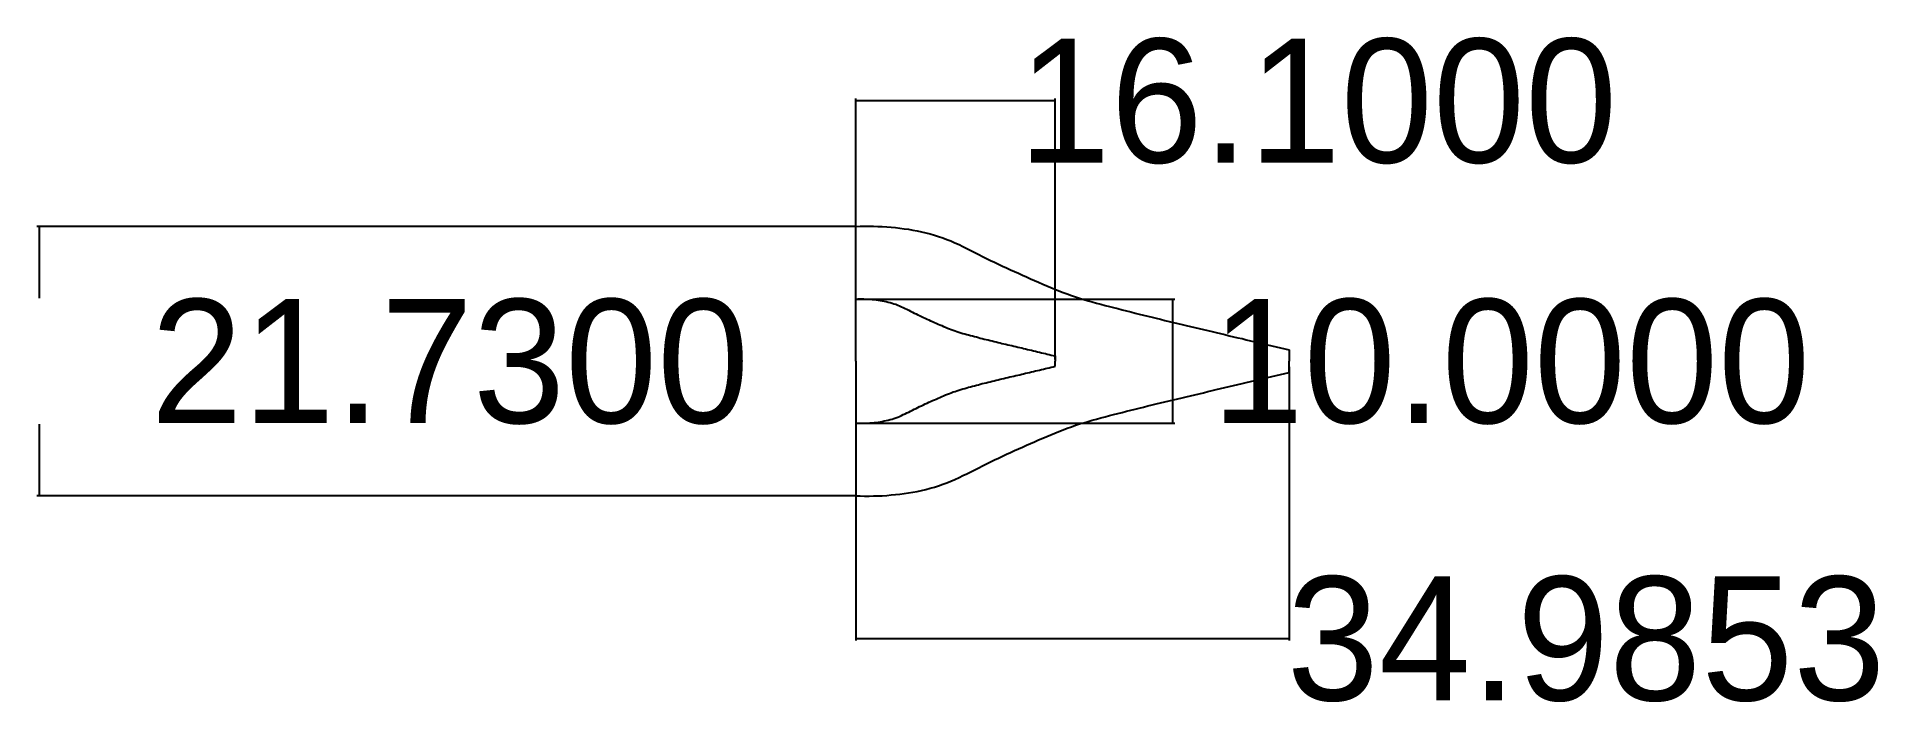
# Model space of a CAD drawing. Extents: x -66 to 83, y -28 to 26.
import ezdxf
from ezdxf.enums import TextEntityAlignment as Align

# ---------------------------------------------------------------- set-up
doc = ezdxf.new("R2010")
doc.units = 0
doc.layers.get('0').update_dxf_attribs({"linetype": 'CONTINUOUS'})
doc.layers.add('MEASURES', color=1, linetype='CONTINUOUS')

# ---------------------------------------------------------------- blocks, each defined once
blk = doc.blocks.new('*D1')
at = {"layer": 'MEASURES', "color": 0, "linetype": 'BYBLOCK'}
for p, q in [((0.06, 5), (25.76, 5)), ((25.58, 5), (25.58, -5)), ((0.06, -5), (25.76, -5))]:
    blk.add_line(p, q, dxfattribs=at)
for points in [[(25.58, 5), (25.61, 4.82), (25.55, 4.82)], [(25.58, -5), (25.55, -4.82), (25.61, -4.82)]]:
    blk.add_solid(points, dxfattribs=at)
at = {"layer": 'MEASURES', "color": 0, "linetype": 'CONTINUOUS'}
blk.add_text('10.0000', height=10, dxfattribs=at).set_placement((52.89, 0), align=Align.MIDDLE_CENTER)
blk = doc.blocks.new('*D2')
at = {"layer": 'MEASURES', "color": 0, "linetype": 'BYBLOCK'}
for p, q in [((-0.06, 10.87), (-66.13, 10.87)), ((-65.95, 10.87), (-65.95, 5.09)), ((-65.95, -5.09), (-65.95, -10.87)), ((-0.06, -10.87), (-66.13, -10.87))]:
    blk.add_line(p, q, dxfattribs=at)
for points in [[(-65.95, 10.87), (-65.92, 10.69), (-65.98, 10.69)], [(-65.95, -10.87), (-65.98, -10.69), (-65.92, -10.69)]]:
    blk.add_solid(points, dxfattribs=at)
at = {"layer": 'MEASURES', "color": 0, "linetype": 'CONTINUOUS'}
blk.add_text('21.7300', height=10, dxfattribs=at).set_placement((-32.77, 0), align=Align.MIDDLE_CENTER)
blk = doc.blocks.new('*D3')
at = {"layer": 'MEASURES', "color": 0, "linetype": 'BYBLOCK'}
for p, q in [((0, -1.07), (0, -22.55)), ((34.99, -0.46), (34.99, -22.55)), ((0, -22.37), (34.99, -22.37))]:
    blk.add_line(p, q, dxfattribs=at)
for points in [[(0, -22.37), (0.18, -22.34), (0.18, -22.4)], [(34.99, -22.37), (34.81, -22.4), (34.81, -22.34)]]:
    blk.add_solid(points, dxfattribs=at)
at = {"layer": 'MEASURES', "color": 0, "linetype": 'CONTINUOUS'}
blk.add_text('34.9853', height=10, dxfattribs=at).set_placement((58.96, -22.37), align=Align.MIDDLE_CENTER)
blk = doc.blocks.new('*D4')
at = {"layer": 'MEASURES', "color": 0, "linetype": 'BYBLOCK'}
for p, q in [((0, 0.06), (0, 21.19)), ((0, 21.01), (16.1, 21.01)), ((16.1, 0.14), (16.1, 21.19))]:
    blk.add_line(p, q, dxfattribs=at)
for points in [[(0, 21.01), (0.18, 21.04), (0.18, 20.98)], [(16.1, 21.01), (15.92, 20.98), (15.92, 21.04)]]:
    blk.add_solid(points, dxfattribs=at)
at = {"layer": 'MEASURES', "color": 0, "linetype": 'CONTINUOUS'}
blk.add_text('16.1000', height=10, dxfattribs=at).set_placement((37.3, 21.01), align=Align.MIDDLE_CENTER)

msp = doc.modelspace()

# ---------------------------------------------------------------- linework, layer by layer
for p, q in [((0, 10.87), (0.36, 10.88)), ((0, 0), (0, 10.87)), ((0.36, 10.88), (0.71, 10.89)), ((0.71, 10.89), (1.07, 10.89)), ((1.07, 10.89), (1.42, 10.88)), ((1.42, 10.88), (1.78, 10.87)), ((1.78, 10.87), (2.13, 10.86)), ((2.13, 10.86), (2.49, 10.83)), ((2.49, 10.83), (2.84, 10.8)), ((2.84, 10.8), (3.2, 10.77)), ((3.2, 10.77), (3.55, 10.73)), ((3.55, 10.73), (3.91, 10.68)), ((3.91, 10.68), (4.26, 10.63)), ((4.26, 10.63), (4.61, 10.57)), ((4.61, 10.57), (4.96, 10.51)), ((4.96, 10.51), (5.31, 10.43)), ((5.31, 10.43), (5.66, 10.35)), ((5.66, 10.35), (6, 10.26)), ((6, 10.26), (6.34, 10.17)), ((6.34, 10.17), (6.68, 10.06)), ((6.68, 10.06), (7.02, 9.94)), ((7.02, 9.94), (7.35, 9.82)), ((7.35, 9.82), (7.68, 9.69)), ((7.68, 9.69), (8, 9.54)), ((8, 9.54), (8.33, 9.4)), ((8.33, 9.4), (8.65, 9.24)), ((8.65, 9.24), (8.97, 9.09)), ((8.97, 9.09), (9.29, 8.93)), ((9.29, 8.93), (9.6, 8.76)), ((9.6, 8.76), (9.92, 8.6)), ((9.92, 8.6), (10.24, 8.44)), ((10.24, 8.44), (10.56, 8.28)), ((10.56, 8.28), (10.88, 8.12)), ((10.88, 8.12), (11.2, 7.97)), ((11.2, 7.97), (11.52, 7.82)), ((11.52, 7.82), (11.84, 7.66)), ((11.84, 7.66), (12.16, 7.52)), ((12.16, 7.52), (12.49, 7.37)), ((12.49, 7.37), (12.81, 7.22)), ((12.81, 7.22), (13.13, 7.08)), ((13.13, 7.08), (13.46, 6.93)), ((13.46, 6.93), (13.78, 6.79)), ((13.78, 6.79), (14.11, 6.64)), ((14.11, 6.64), (14.43, 6.5)), ((14.43, 6.5), (14.76, 6.36)), ((14.76, 6.36), (15.09, 6.21)), ((15.09, 6.21), (15.41, 6.07)), ((15.41, 6.07), (15.74, 5.94)), ((0, 5), (0.16, 5.01)), ((0, 0), (0, 5)), ((0.16, 5.01), (0.33, 5.01)), ((0.33, 5.01), (0.49, 5.01)), ((0.49, 5.01), (0.65, 5.01)), ((0.65, 5.01), (0.82, 5)), ((0.82, 5), (0.98, 5)), ((0.98, 5), (1.14, 4.99)), ((1.14, 4.99), (1.31, 4.97)), ((1.31, 4.97), (1.47, 4.96)), ((1.47, 4.96), (1.63, 4.94)), ((1.63, 4.94), (1.8, 4.92)), ((1.8, 4.92), (1.96, 4.89)), ((1.96, 4.89), (2.12, 4.86)), ((2.12, 4.86), (2.28, 4.83)), ((2.28, 4.83), (2.44, 4.8)), ((2.44, 4.8), (2.6, 4.76)), ((2.6, 4.76), (2.76, 4.72)), ((2.76, 4.72), (2.92, 4.68)), ((2.92, 4.68), (3.08, 4.63)), ((3.08, 4.63), (3.23, 4.58)), ((3.23, 4.58), (3.38, 4.52)), ((3.38, 4.52), (3.53, 4.46)), ((15.74, 5.94), (16.07, 5.8)), ((16.07, 5.8), (16.4, 5.67)), ((16.4, 5.67), (16.73, 5.54)), ((16.73, 5.54), (17.06, 5.42)), ((17.06, 5.42), (17.4, 5.3)), ((17.4, 5.3), (17.74, 5.18)), ((17.74, 5.18), (18.07, 5.07)), ((18.07, 5.07), (18.41, 4.97)), ((18.41, 4.97), (18.75, 4.87)), ((18.75, 4.87), (19.09, 4.77)), ((19.09, 4.77), (19.44, 4.68)), ((19.44, 4.68), (19.78, 4.58)), ((19.78, 4.58), (20.13, 4.49)), ((20.13, 4.49), (20.47, 4.4)), ((3.53, 4.46), (3.68, 4.39)), ((3.68, 4.39), (3.83, 4.32)), ((3.83, 4.32), (3.98, 4.25)), ((3.98, 4.25), (4.13, 4.18)), ((4.13, 4.18), (4.27, 4.11)), ((4.27, 4.11), (4.42, 4.03)), ((4.42, 4.03), (4.57, 3.96)), ((4.57, 3.96), (4.71, 3.88)), ((4.71, 3.88), (4.86, 3.81)), ((4.86, 3.81), (5.01, 3.74)), ((5.01, 3.74), (5.15, 3.67)), ((5.15, 3.67), (5.3, 3.6)), ((5.3, 3.6), (5.45, 3.53)), ((5.45, 3.53), (5.6, 3.46)), ((5.6, 3.46), (5.75, 3.39)), ((5.75, 3.39), (5.89, 3.32)), ((5.89, 3.32), (6.04, 3.26)), ((6.04, 3.26), (6.19, 3.19)), ((6.19, 3.19), (6.34, 3.12)), ((6.34, 3.12), (6.49, 3.06)), ((6.49, 3.06), (6.64, 2.99)), ((6.64, 2.99), (6.79, 2.93)), ((20.47, 4.4), (20.81, 4.32)), ((20.81, 4.32), (21.16, 4.23)), ((21.16, 4.23), (21.5, 4.14)), ((21.5, 4.14), (21.85, 4.05)), ((21.85, 4.05), (22.19, 3.97)), ((22.19, 3.97), (22.54, 3.88)), ((22.54, 3.88), (22.88, 3.79)), ((22.88, 3.79), (23.23, 3.71)), ((23.23, 3.71), (23.57, 3.62)), ((23.57, 3.62), (23.92, 3.54)), ((23.92, 3.54), (24.26, 3.45)), ((24.26, 3.45), (24.61, 3.37)), ((24.61, 3.37), (24.95, 3.28)), ((24.95, 3.28), (25.3, 3.2)), ((25.3, 3.2), (25.64, 3.12)), ((25.64, 3.12), (25.99, 3.04)), ((25.99, 3.04), (26.34, 2.95)), ((6.79, 2.93), (6.94, 2.86)), ((6.94, 2.86), (7.09, 2.8)), ((7.09, 2.8), (7.24, 2.73)), ((7.24, 2.73), (7.4, 2.67)), ((7.4, 2.67), (7.55, 2.61)), ((7.55, 2.61), (7.7, 2.55)), ((7.7, 2.55), (7.85, 2.49)), ((7.85, 2.49), (8.01, 2.44)), ((8.01, 2.44), (8.16, 2.39)), ((8.16, 2.39), (8.32, 2.34)), ((8.32, 2.34), (8.47, 2.29)), ((8.47, 2.29), (8.63, 2.24)), ((8.63, 2.24), (8.79, 2.2)), ((8.79, 2.2), (8.95, 2.15)), ((8.95, 2.15), (9.1, 2.11)), ((9.1, 2.11), (9.26, 2.07)), ((9.26, 2.07), (9.42, 2.03)), ((9.42, 2.03), (9.58, 1.99)), ((9.58, 1.99), (9.74, 1.95)), ((9.74, 1.95), (9.9, 1.91)), ((9.9, 1.91), (10.05, 1.86)), ((10.05, 1.86), (10.21, 1.82)), ((10.21, 1.82), (10.37, 1.78)), ((10.37, 1.78), (10.53, 1.75)), ((10.53, 1.75), (10.69, 1.71)), ((10.69, 1.71), (10.85, 1.67)), ((10.85, 1.67), (11.01, 1.63)), ((11.01, 1.63), (11.17, 1.59)), ((11.17, 1.59), (11.32, 1.55)), ((11.32, 1.55), (11.48, 1.51)), ((11.48, 1.51), (11.64, 1.47)), ((26.34, 2.95), (26.68, 2.87)), ((26.68, 2.87), (27.03, 2.79)), ((27.03, 2.79), (27.37, 2.71)), ((27.37, 2.71), (27.72, 2.63)), ((27.72, 2.63), (28.07, 2.55)), ((28.07, 2.55), (28.41, 2.46)), ((28.41, 2.46), (28.76, 2.38)), ((28.76, 2.38), (29.1, 2.3)), ((29.1, 2.3), (29.45, 2.22)), ((29.45, 2.22), (29.8, 2.14)), ((29.8, 2.14), (30.14, 2.05)), ((30.14, 2.05), (30.49, 1.97)), ((30.49, 1.97), (30.83, 1.89)), ((30.83, 1.89), (31.18, 1.81)), ((31.18, 1.81), (31.52, 1.72)), ((31.52, 1.72), (31.87, 1.64)), ((31.87, 1.64), (32.22, 1.56)), ((32.22, 1.56), (32.56, 1.48)), ((0, 0), (0, -5)), ((0, 0), (0, -10.87)), ((11.64, 1.47), (11.8, 1.43)), ((11.8, 1.43), (11.96, 1.4)), ((11.96, 1.4), (12.12, 1.36)), ((12.12, 1.36), (12.28, 1.32)), ((12.28, 1.32), (12.44, 1.28)), ((12.44, 1.28), (12.6, 1.25)), ((12.6, 1.25), (12.76, 1.21)), ((12.76, 1.21), (12.92, 1.17)), ((12.92, 1.17), (13.08, 1.13)), ((13.08, 1.13), (13.23, 1.1)), ((13.23, 1.1), (13.39, 1.06)), ((13.39, 1.06), (13.55, 1.02)), ((13.55, 1.02), (13.71, 0.98)), ((13.71, 0.98), (13.87, 0.94)), ((13.87, 0.94), (14.03, 0.91)), ((14.03, 0.91), (14.19, 0.87)), ((14.19, 0.87), (14.35, 0.83)), ((14.35, 0.83), (14.51, 0.79)), ((14.51, 0.79), (14.67, 0.76)), ((14.67, 0.76), (14.83, 0.72)), ((14.83, 0.72), (14.99, 0.68)), ((14.99, 0.68), (15.14, 0.64)), ((15.14, 0.64), (15.3, 0.61)), ((15.3, 0.61), (15.46, 0.57)), ((15.46, 0.57), (15.62, 0.53)), ((15.62, 0.53), (15.78, 0.49)), ((15.78, 0.49), (15.94, 0.46)), ((15.94, 0.46), (16.1, 0.42)), ((16.1, 0.42), (16.1, 0)), ((16.1, -0.42), (16.1, 0)), ((32.56, 1.48), (32.91, 1.4)), ((32.91, 1.4), (33.25, 1.32)), ((33.25, 1.32), (33.6, 1.24)), ((33.6, 1.24), (33.95, 1.16)), ((33.95, 1.16), (34.29, 1.07)), ((34.29, 1.07), (34.64, 0.99)), ((34.64, 0.99), (34.99, 0.91)), ((34.99, 0.91), (34.99, 0)), ((34.99, -0.91), (34.99, 0)), ((11.48, -1.51), (11.64, -1.47)), ((11.64, -1.47), (11.8, -1.43)), ((11.8, -1.43), (11.96, -1.4)), ((11.96, -1.4), (12.12, -1.36)), ((12.12, -1.36), (12.28, -1.32)), ((12.28, -1.32), (12.44, -1.28)), ((12.44, -1.28), (12.6, -1.25)), ((12.6, -1.25), (12.76, -1.21)), ((12.76, -1.21), (12.92, -1.17)), ((12.92, -1.17), (13.08, -1.13)), ((13.08, -1.13), (13.23, -1.1)), ((13.23, -1.1), (13.39, -1.06)), ((13.39, -1.06), (13.55, -1.02)), ((13.55, -1.02), (13.71, -0.98)), ((13.71, -0.98), (13.87, -0.94)), ((13.87, -0.94), (14.03, -0.91)), ((14.03, -0.91), (14.19, -0.87)), ((14.19, -0.87), (14.35, -0.83)), ((14.35, -0.83), (14.51, -0.79)), ((14.51, -0.79), (14.67, -0.76)), ((14.67, -0.76), (14.83, -0.72)), ((14.83, -0.72), (14.99, -0.68)), ((14.99, -0.68), (15.14, -0.64)), ((15.14, -0.64), (15.3, -0.61)), ((15.3, -0.61), (15.46, -0.57)), ((15.46, -0.57), (15.62, -0.53)), ((15.62, -0.53), (15.78, -0.49)), ((15.78, -0.49), (15.94, -0.46)), ((15.94, -0.46), (16.1, -0.42)), ((32.22, -1.56), (32.56, -1.48)), ((32.56, -1.48), (32.91, -1.4)), ((32.91, -1.4), (33.25, -1.32)), ((33.25, -1.32), (33.6, -1.24)), ((33.6, -1.24), (33.95, -1.16)), ((33.95, -1.16), (34.29, -1.07)), ((34.29, -1.07), (34.64, -0.99)), ((34.64, -0.99), (34.99, -0.91)), ((6.64, -2.99), (6.79, -2.93)), ((6.79, -2.93), (6.94, -2.86)), ((6.94, -2.86), (7.09, -2.8)), ((7.09, -2.8), (7.24, -2.73)), ((7.24, -2.73), (7.4, -2.67)), ((7.4, -2.67), (7.55, -2.61)), ((7.55, -2.61), (7.7, -2.55)), ((7.7, -2.55), (7.85, -2.49)), ((7.85, -2.49), (8.01, -2.44)), ((8.01, -2.44), (8.16, -2.39)), ((8.16, -2.39), (8.32, -2.34)), ((8.32, -2.34), (8.47, -2.29)), ((8.47, -2.29), (8.63, -2.24)), ((8.63, -2.24), (8.79, -2.2)), ((8.79, -2.2), (8.95, -2.15)), ((8.95, -2.15), (9.1, -2.11)), ((9.1, -2.11), (9.26, -2.07)), ((9.26, -2.07), (9.42, -2.03)), ((9.42, -2.03), (9.58, -1.99)), ((9.58, -1.99), (9.74, -1.95)), ((9.74, -1.95), (9.9, -1.91)), ((9.9, -1.91), (10.05, -1.86)), ((10.05, -1.86), (10.21, -1.82)), ((10.21, -1.82), (10.37, -1.78)), ((10.37, -1.78), (10.53, -1.75)), ((10.53, -1.75), (10.69, -1.71)), ((10.69, -1.71), (10.85, -1.67)), ((10.85, -1.67), (11.01, -1.63)), ((11.01, -1.63), (11.17, -1.59)), ((11.17, -1.59), (11.32, -1.55)), ((11.32, -1.55), (11.48, -1.51)), ((25.99, -3.04), (26.34, -2.95)), ((26.34, -2.95), (26.68, -2.87)), ((26.68, -2.87), (27.03, -2.79)), ((27.03, -2.79), (27.37, -2.71)), ((27.37, -2.71), (27.72, -2.63)), ((27.72, -2.63), (28.07, -2.55)), ((28.07, -2.55), (28.41, -2.46)), ((28.41, -2.46), (28.76, -2.38)), ((28.76, -2.38), (29.1, -2.3)), ((29.1, -2.3), (29.45, -2.22)), ((29.45, -2.22), (29.8, -2.14)), ((29.8, -2.14), (30.14, -2.05)), ((30.14, -2.05), (30.49, -1.97)), ((30.49, -1.97), (30.83, -1.89)), ((30.83, -1.89), (31.18, -1.81)), ((31.18, -1.81), (31.52, -1.72)), ((31.52, -1.72), (31.87, -1.64)), ((31.87, -1.64), (32.22, -1.56)), ((3.38, -4.52), (3.53, -4.46)), ((3.53, -4.46), (3.68, -4.39)), ((3.68, -4.39), (3.83, -4.32)), ((3.83, -4.32), (3.98, -4.25)), ((3.98, -4.25), (4.13, -4.18)), ((4.13, -4.18), (4.27, -4.11)), ((4.27, -4.11), (4.42, -4.03)), ((4.42, -4.03), (4.57, -3.96)), ((4.57, -3.96), (4.71, -3.88)), ((4.71, -3.88), (4.86, -3.81)), ((4.86, -3.81), (5.01, -3.74)), ((5.01, -3.74), (5.15, -3.67)), ((5.15, -3.67), (5.3, -3.6)), ((5.3, -3.6), (5.45, -3.53)), ((5.45, -3.53), (5.6, -3.46)), ((5.6, -3.46), (5.75, -3.39)), ((5.75, -3.39), (5.89, -3.32)), ((5.89, -3.32), (6.04, -3.26)), ((6.04, -3.26), (6.19, -3.19)), ((6.19, -3.19), (6.34, -3.12)), ((6.34, -3.12), (6.49, -3.06)), ((6.49, -3.06), (6.64, -2.99)), ((20.13, -4.49), (20.47, -4.4)), ((20.47, -4.4), (20.81, -4.32)), ((20.81, -4.32), (21.16, -4.23)), ((21.16, -4.23), (21.5, -4.14)), ((21.5, -4.14), (21.85, -4.05)), ((21.85, -4.05), (22.19, -3.97)), ((22.19, -3.97), (22.54, -3.88)), ((22.54, -3.88), (22.88, -3.79)), ((22.88, -3.79), (23.23, -3.71)), ((23.23, -3.71), (23.57, -3.62)), ((23.57, -3.62), (23.92, -3.54)), ((23.92, -3.54), (24.26, -3.45)), ((24.26, -3.45), (24.61, -3.37)), ((24.61, -3.37), (24.95, -3.28)), ((24.95, -3.28), (25.3, -3.2)), ((25.3, -3.2), (25.64, -3.12)), ((25.64, -3.12), (25.99, -3.04)), ((0, -5), (0.16, -5.01)), ((0.16, -5.01), (0.33, -5.01)), ((0.33, -5.01), (0.49, -5.01)), ((0.49, -5.01), (0.65, -5.01)), ((0.65, -5.01), (0.82, -5)), ((0.82, -5), (0.98, -5)), ((0.98, -5), (1.14, -4.99)), ((1.14, -4.99), (1.31, -4.97)), ((1.31, -4.97), (1.47, -4.96)), ((1.47, -4.96), (1.63, -4.94)), ((1.63, -4.94), (1.8, -4.92)), ((1.8, -4.92), (1.96, -4.89)), ((1.96, -4.89), (2.12, -4.86)), ((2.12, -4.86), (2.28, -4.83)), ((2.28, -4.83), (2.44, -4.8)), ((2.44, -4.8), (2.6, -4.76)), ((2.6, -4.76), (2.76, -4.72)), ((2.76, -4.72), (2.92, -4.68)), ((2.92, -4.68), (3.08, -4.63)), ((3.08, -4.63), (3.23, -4.58)), ((3.23, -4.58), (3.38, -4.52)), ((15.41, -6.07), (15.74, -5.94)), ((15.74, -5.94), (16.07, -5.8)), ((16.07, -5.8), (16.4, -5.67)), ((16.4, -5.67), (16.73, -5.54)), ((16.73, -5.54), (17.06, -5.42)), ((17.06, -5.42), (17.4, -5.3)), ((17.4, -5.3), (17.74, -5.18)), ((17.74, -5.18), (18.07, -5.07)), ((18.07, -5.07), (18.41, -4.97)), ((18.41, -4.97), (18.75, -4.87)), ((18.75, -4.87), (19.09, -4.77)), ((19.09, -4.77), (19.44, -4.68)), ((19.44, -4.68), (19.78, -4.58)), ((19.78, -4.58), (20.13, -4.49)), ((12.16, -7.52), (12.49, -7.37)), ((12.49, -7.37), (12.81, -7.22)), ((12.81, -7.22), (13.13, -7.08)), ((13.13, -7.08), (13.46, -6.93)), ((13.46, -6.93), (13.78, -6.79)), ((13.78, -6.79), (14.11, -6.64)), ((14.11, -6.64), (14.43, -6.5)), ((14.43, -6.5), (14.76, -6.36)), ((14.76, -6.36), (15.09, -6.21)), ((15.09, -6.21), (15.41, -6.07)), ((9.29, -8.93), (9.6, -8.76)), ((9.6, -8.76), (9.92, -8.6)), ((9.92, -8.6), (10.24, -8.44)), ((10.24, -8.44), (10.56, -8.28)), ((10.56, -8.28), (10.88, -8.12)), ((10.88, -8.12), (11.2, -7.97)), ((11.2, -7.97), (11.52, -7.82)), ((11.52, -7.82), (11.84, -7.66)), ((11.84, -7.66), (12.16, -7.52)), ((5.31, -10.43), (5.66, -10.35)), ((5.66, -10.35), (6, -10.26)), ((6, -10.26), (6.34, -10.17)), ((6.34, -10.17), (6.68, -10.06)), ((6.68, -10.06), (7.02, -9.94)), ((7.02, -9.94), (7.35, -9.82)), ((7.35, -9.82), (7.68, -9.69)), ((7.68, -9.69), (8, -9.54)), ((8, -9.54), (8.33, -9.4)), ((8.33, -9.4), (8.65, -9.24)), ((8.65, -9.24), (8.97, -9.09)), ((8.97, -9.09), (9.29, -8.93)), ((0, -10.87), (0.36, -10.88)), ((0.36, -10.88), (0.71, -10.89)), ((0.71, -10.89), (1.07, -10.89)), ((1.07, -10.89), (1.42, -10.88)), ((1.42, -10.88), (1.78, -10.87)), ((1.78, -10.87), (2.13, -10.86)), ((2.13, -10.86), (2.49, -10.83)), ((2.49, -10.83), (2.84, -10.8)), ((2.84, -10.8), (3.2, -10.77)), ((3.2, -10.77), (3.55, -10.73)), ((3.55, -10.73), (3.91, -10.68)), ((3.91, -10.68), (4.26, -10.63)), ((4.26, -10.63), (4.61, -10.57)), ((4.61, -10.57), (4.96, -10.51)), ((4.96, -10.51), (5.31, -10.43))]:
    msp.add_line(p, q)

# ---------------------------------------------------------------- block references
at = {"layer": 'MEASURES'}
for name in ['*D4', '*D2', '*D1', '*D3']:
    msp.add_blockref(name, (0, 0), dxfattribs=at)

doc.saveas('drawing.dxf')
